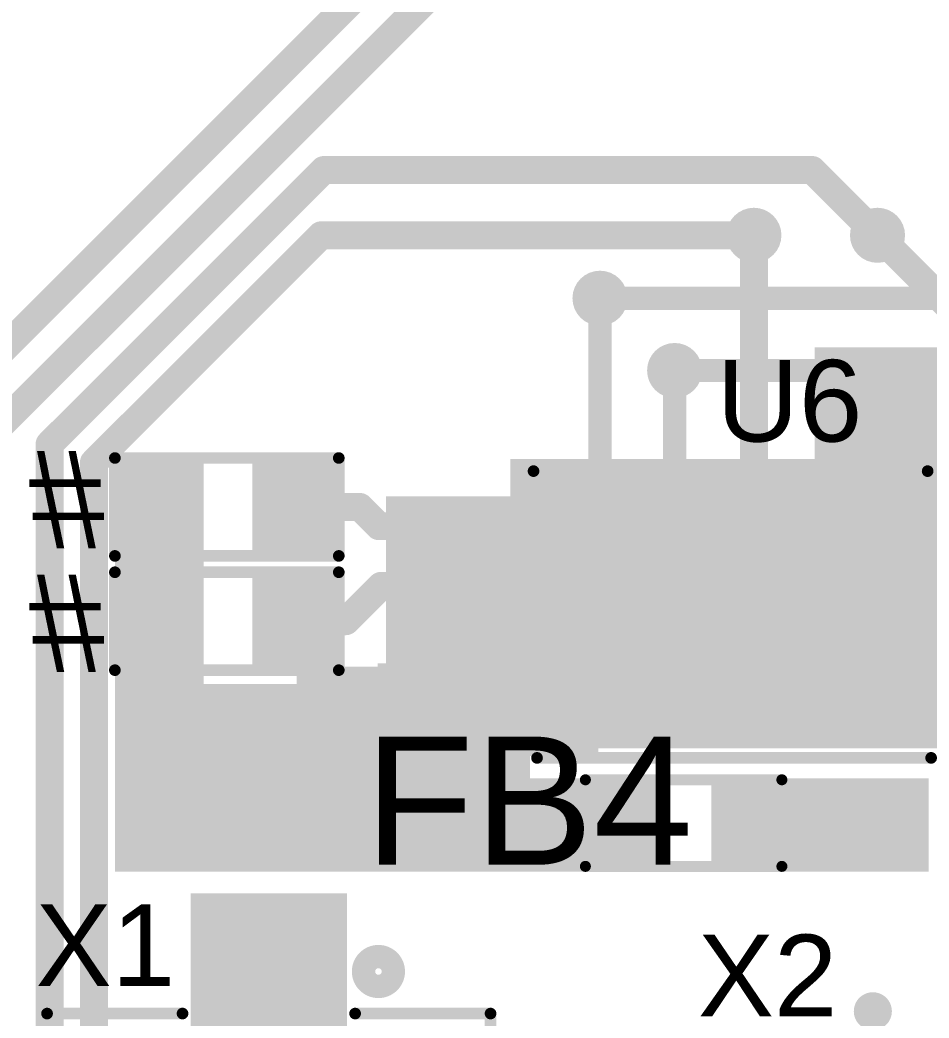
# Model space of a CAD drawing. Header units: millimetres. Extents: x -1.41 to 1.31, y -1.41 to 1.41.
# Drawn here: x -0.8147 to -0.4249, y 0.0277 to 0.4558 of the extents above; entities that cross this region are included whole.
import ezdxf

# ---------------------------------------------------------------- set-up
doc = ezdxf.new("R2010")
doc.units = ezdxf.units.MM
doc.header["$MEASUREMENT"] = 0
for name, color, linetype in [('BottomLayer', 5, 'Continuous'), ('BottomPaste', 16, 'Continuous'), ('BottomSolder', 6, 'Continuous'), ('Mechanical2', 216, 'Continuous'), ('TopLayer', 1, 'Continuous'), ('TopOverlay', 2, 'Continuous'), ('TopPaste', 8, 'Continuous'), ('TopSolder', 216, 'Continuous'), ('ViaHoleLayer', 16, 'Continuous')]:
    doc.layers.add(name, color=color, linetype=linetype)
doc.styles.add('Arial', font='', dxfattribs={"height": 0.2})
doc.styles.get('Arial').set_extended_font_data('Arial')

# ---------------------------------------------------------------- blocks, each defined once
blk = doc.blocks.new('ECS__327_7_34B_C_TR_22')
at = {"layer": 'TopLayer'}
for points in [[(-0.07087, 0.0374), (-0.02756, 0.0374), (-0.02756, -0.0374), (-0.07087, -0.0374)], [(0.02756, 0.0374), (0.07087, 0.0374), (0.07087, -0.0374), (0.02756, -0.0374)]]:
    blk.add_hatch(color=1, dxfattribs=at).paths.add_polyline_path(points)
at = {"layer": 'TopPaste'}
for points in [[(-0.07087, 0.0374), (-0.02756, 0.0374), (-0.02756, -0.0374), (-0.07087, -0.0374)], [(0.02756, 0.0374), (0.07087, 0.0374), (0.07087, -0.0374), (0.02756, -0.0374)]]:
    blk.add_hatch(color=8, dxfattribs=at).paths.add_polyline_path(points)
at = {"layer": 'TopSolder'}
for points in [[(-0.07487, 0.0414), (-0.02356, 0.0414), (-0.02356, -0.0414), (-0.07487, -0.0414)], [(0.02356, 0.0414), (0.07487, 0.0414), (0.07487, -0.0414), (0.02356, -0.0414)]]:
    blk.add_hatch(color=216, dxfattribs=at).paths.add_polyline_path(points)
at = {"layer": 'TopOverlay', "const_width": 0.00787}
for points in [[(-0.026, 0.043), (-0.076, 0.043)], [(-0.076, -0.043), (-0.076, 0.043)], [(0.076, 0.043), (0.026, 0.043)], [(0.076, -0.043), (0.076, 0.043)], [(-0.026, -0.043), (-0.076, -0.043)], [(0.076, -0.043), (0.026, -0.043)]]:
    blk.add_lwpolyline(points, dxfattribs=at)
at = {"layer": 'TopOverlay'}
for points, const_width in [([(-0.07797, 0.043, 1), (-0.07403, 0.043, 1)], 0.00394), ([(-0.07797, 0.043, 1), (-0.07403, 0.043, 1)], 0.00394), ([(-0.02797, 0.043, 1), (-0.02403, 0.043, 1)], 0.00394), ([(0.02403, 0.043, 1), (0.02797, 0.043, 1)], 0.00394), ([(0.07403, 0.043, 1), (0.07797, 0.043, 1)], 0.00394), ([(0.07403, 0.043, 1), (0.07797, 0.043, 1)], 0.00394), ([(-0.08584, 0.013, 1), (-0.09216, 0.013, 1)], 0.01), ([(-0.09466, 0.013, 1), (-0.08966, 0.013, 1)], 0.005), ([(-0.08834, 0.013, 1), (-0.08334, 0.013, 1)], 0.005), ([(-0.07797, -0.043, 1), (-0.07403, -0.043, 1)], 0.00394), ([(-0.07797, -0.043, 1), (-0.07403, -0.043, 1)], 0.00394), ([(-0.02797, -0.043, 1), (-0.02403, -0.043, 1)], 0.00394), ([(0.02403, -0.043, 1), (0.02797, -0.043, 1)], 0.00394), ([(0.07403, -0.043, 1), (0.07797, -0.043, 1)], 0.00394), ([(0.07403, -0.043, 1), (0.07797, -0.043, 1)], 0.00394)]:
    blk.add_lwpolyline(points, format="xyb", close=True, dxfattribs=dict(at, const_width=const_width))
blk = doc.blocks.new('HCM4920000000ABJT_23')
at = {"layer": 'TopLayer'}
blk.add_hatch(color=1, dxfattribs=at).paths.add_polyline_path([(-0.27459, 0.02852), (-0.05806, 0.02852), (-0.05806, -0.03053), (-0.27459, -0.03053)])
at = {"layer": 'TopPaste'}
blk.add_hatch(color=8, dxfattribs=at).paths.add_polyline_path([(-0.27459, 0.02852), (-0.05806, 0.02852), (-0.05806, -0.03053), (-0.27459, -0.03053)])
at = {"layer": 'TopSolder'}
blk.add_hatch(color=216, dxfattribs=at).paths.add_polyline_path([(-0.27859, 0.03252), (-0.05406, 0.03252), (-0.05406, -0.03453), (-0.27859, -0.03453)])
at = {"layer": 'TopOverlay', "const_width": 0.005}
for points in [[(-0.22696, 0.036), (-0.22696, 0.09408)], [(0.22892, 0.09408), (-0.22696, 0.09408)], [(-0.22696, -0.09609), (-0.22696, -0.038)], [(0.22892, -0.09609), (-0.22696, -0.09609)]]:
    blk.add_lwpolyline(points, dxfattribs=at)
at = {"layer": 'TopOverlay'}
for points, const_width in [([(-0.22821, 0.09408, 1), (-0.22571, 0.09408, 1)], 0.0025), ([(-0.22821, 0.09408, 1), (-0.22571, 0.09408, 1)], 0.0025), ([(-0.2386, 0.046, 1), (-0.2514, 0.046, 1)], 0.01), ([(-0.2539, 0.046, 1), (-0.2489, 0.046, 1)], 0.005), ([(-0.2411, 0.046, 1), (-0.2361, 0.046, 1)], 0.005), ([(-0.22821, 0.036, 1), (-0.22571, 0.036, 1)], 0.0025), ([(-0.22821, -0.038, 1), (-0.22571, -0.038, 1)], 0.0025), ([(-0.22821, -0.09609, 1), (-0.22571, -0.09609, 1)], 0.0025), ([(-0.22821, -0.09609, 1), (-0.22571, -0.09609, 1)], 0.0025)]:
    blk.add_lwpolyline(points, format="xyb", close=True, dxfattribs=dict(at, const_width=const_width))
blk = doc.blocks.new('MPZ1608S121ATDH5_59')
at = {"layer": 'TopLayer'}
for points in [[(-0.03937, 0.01575), (-0.01575, 0.01575), (-0.01575, -0.01575), (-0.03937, -0.01575)], [(0.01575, 0.01575), (0.03937, 0.01575), (0.03937, -0.01575), (0.01575, -0.01575)]]:
    blk.add_hatch(color=1, dxfattribs=at).paths.add_polyline_path(points)
at = {"layer": 'TopPaste'}
for points in [[(-0.03937, 0.01575), (-0.01575, 0.01575), (-0.01575, -0.01575), (-0.03937, -0.01575)], [(0.01575, 0.01575), (0.03937, 0.01575), (0.03937, -0.01575), (0.01575, -0.01575)]]:
    blk.add_hatch(color=8, dxfattribs=at).paths.add_polyline_path(points)
at = {"layer": 'TopSolder'}
for points in [[(-0.04337, 0.01975), (-0.01175, 0.01975), (-0.01175, -0.01975), (-0.04337, -0.01975)], [(0.01175, 0.01975), (0.04337, 0.01975), (0.04337, -0.01975), (0.01175, -0.01975)]]:
    blk.add_hatch(color=216, dxfattribs=at).paths.add_polyline_path(points)
at = {"layer": 'TopOverlay', "const_width": 0.00472}
for points in [[(-0.042, 0.01869), (-0.042, -0.01844)], [(0.04226, 0.01869), (-0.042, 0.01869)], [(0.04226, 0.01869), (0.04226, -0.01844)], [(0.04226, -0.01844), (-0.042, -0.01844)]]:
    blk.add_lwpolyline(points, dxfattribs=at)
at = {"layer": 'TopOverlay', "const_width": 0.00236}
for points in [[(-0.04318, 0.01869, 1), (-0.04082, 0.01869, 1)], [(-0.04318, 0.01869, 1), (-0.04082, 0.01869, 1)], [(0.04108, 0.01869, 1), (0.04344, 0.01869, 1)], [(0.04108, 0.01869, 1), (0.04344, 0.01869, 1)], [(-0.04318, -0.01844, 1), (-0.04082, -0.01844, 1)], [(-0.04318, -0.01844, 1), (-0.04082, -0.01844, 1)], [(0.04108, -0.01844, 1), (0.04344, -0.01844, 1)], [(0.04108, -0.01844, 1), (0.04344, -0.01844, 1)]]:
    blk.add_lwpolyline(points, format="xyb", close=True, dxfattribs=at)
blk = doc.blocks.new('8_TSSOP_77')
at = {"layer": 'TopLayer'}
for points in [[(-0.14469, 0.04724), (-0.0876, 0.04724), (-0.0876, 0.02953), (-0.14469, 0.02953)], [(0.0876, 0.04724), (0.14469, 0.04724), (0.14469, 0.02953), (0.0876, 0.02953)], [(-0.14469, 0.02165), (-0.0876, 0.02165), (-0.0876, 0.00394), (-0.14469, 0.00394)], [(0.0876, 0.02165), (0.14469, 0.02165), (0.14469, 0.00394), (0.0876, 0.00394)], [(-0.14469, -0.00394), (-0.0876, -0.00394), (-0.0876, -0.02165), (-0.14469, -0.02165)], [(0.0876, -0.00394), (0.14469, -0.00394), (0.14469, -0.02165), (0.0876, -0.02165)], [(-0.14469, -0.02953), (-0.0876, -0.02953), (-0.0876, -0.04724), (-0.14469, -0.04724)], [(0.0876, -0.02953), (0.14469, -0.02953), (0.14469, -0.04724), (0.0876, -0.04724)]]:
    blk.add_hatch(color=1, dxfattribs=at).paths.add_polyline_path(points)
at = {"layer": 'TopPaste'}
for points in [[(-0.14469, 0.04724), (-0.0876, 0.04724), (-0.0876, 0.02953), (-0.14469, 0.02953)], [(0.0876, 0.04724), (0.14469, 0.04724), (0.14469, 0.02953), (0.0876, 0.02953)], [(-0.14469, 0.02165), (-0.0876, 0.02165), (-0.0876, 0.00394), (-0.14469, 0.00394)], [(0.0876, 0.02165), (0.14469, 0.02165), (0.14469, 0.00394), (0.0876, 0.00394)], [(-0.14469, -0.00394), (-0.0876, -0.00394), (-0.0876, -0.02165), (-0.14469, -0.02165)], [(0.0876, -0.00394), (0.14469, -0.00394), (0.14469, -0.02165), (0.0876, -0.02165)], [(-0.14469, -0.02953), (-0.0876, -0.02953), (-0.0876, -0.04724), (-0.14469, -0.04724)], [(0.0876, -0.02953), (0.14469, -0.02953), (0.14469, -0.04724), (0.0876, -0.04724)]]:
    blk.add_hatch(color=8, dxfattribs=at).paths.add_polyline_path(points)
at = {"layer": 'TopSolder'}
for points in [[(-0.14869, 0.05124), (-0.0836, 0.05124), (-0.0836, 0.02553), (-0.14869, 0.02553)], [(0.0836, 0.05124), (0.14869, 0.05124), (0.14869, 0.02553), (0.0836, 0.02553)], [(-0.14869, 0.02565), (-0.0836, 0.02565), (-0.0836, -0.00006), (-0.14869, -0.00006)], [(0.0836, 0.02565), (0.14869, 0.02565), (0.14869, -0.00006), (0.0836, -0.00006)], [(-0.14869, 0.00006), (-0.0836, 0.00006), (-0.0836, -0.02565), (-0.14869, -0.02565)], [(0.0836, 0.00006), (0.14869, 0.00006), (0.14869, -0.02565), (0.0836, -0.02565)], [(-0.14869, -0.02553), (-0.0836, -0.02553), (-0.0836, -0.05124), (-0.14869, -0.05124)], [(0.0836, -0.02553), (0.14869, -0.02553), (0.14869, -0.05124), (0.0836, -0.05124)]]:
    blk.add_hatch(color=216, dxfattribs=at).paths.add_polyline_path(points)
at = {"layer": 'TopOverlay'}
for points, const_width in [([(-0.10979, 0.06537, 1), (-0.12421, 0.06537, 1)], 0.01), ([(-0.12671, 0.06537, 1), (-0.12171, 0.06537, 1)], 0.005), ([(-0.11229, 0.06537, 1), (-0.10729, 0.06537, 1)], 0.005), ([(-0.08625, 0.061, 1), (-0.08375, 0.061, 1)], 0.0025), ([(0.08275, 0.061, 1), (0.08525, 0.061, 1)], 0.0025), ([(-0.08475, -0.062, 1), (-0.08225, -0.062, 1)], 0.0025), ([(0.08425, -0.062, 1), (0.08675, -0.062, 1)], 0.0025)]:
    blk.add_lwpolyline(points, format="xyb", close=True, dxfattribs=dict(at, const_width=const_width))
at = {"layer": 'TopOverlay', "const_width": 0.005}
for points in [[(0.084, 0.061), (-0.085, 0.061)], [(0.0855, -0.062), (-0.0835, -0.062)]]:
    blk.add_lwpolyline(points, dxfattribs=at)
blk = doc.blocks.new('R__0603_79')
at = {"layer": 'TopLayer'}
for points in [[(-0.015, 0.0175), (-0.015, -0.0175), (-0.045, -0.0175), (-0.045, 0.0175)], [(0.045, 0.0175), (0.045, -0.0175), (0.015, -0.0175), (0.015, 0.0175)]]:
    blk.add_hatch(color=1, dxfattribs=at).paths.add_polyline_path(points)
at = {"layer": 'TopPaste'}
for points in [[(-0.015, 0.0175), (-0.015, -0.0175), (-0.045, -0.0175), (-0.045, 0.0175)], [(0.045, 0.0175), (0.045, -0.0175), (0.015, -0.0175), (0.015, 0.0175)]]:
    blk.add_hatch(color=8, dxfattribs=at).paths.add_polyline_path(points)
at = {"layer": 'TopSolder'}
for points in [[(-0.011, 0.0215), (-0.011, -0.0215), (-0.049, -0.0215), (-0.049, 0.0215)], [(0.049, 0.0215), (0.049, -0.0215), (0.011, -0.0215), (0.011, 0.0215)]]:
    blk.add_hatch(color=216, dxfattribs=at).paths.add_polyline_path(points)
at = {"layer": 'TopOverlay', "const_width": 0.005}
for points in [[(0.048, 0.021), (-0.048, 0.021)], [(-0.048, 0.021), (-0.048, -0.021)], [(0.048, 0.021), (0.048, -0.021)], [(0.048, -0.021), (-0.048, -0.021)]]:
    blk.add_lwpolyline(points, dxfattribs=at)
at = {"layer": 'TopOverlay', "const_width": 0.0025}
for points in [[(-0.04925, 0.021, 1), (-0.04675, 0.021, 1)], [(-0.04925, 0.021, 1), (-0.04675, 0.021, 1)], [(0.04675, 0.021, 1), (0.04925, 0.021, 1)], [(0.04675, 0.021, 1), (0.04925, 0.021, 1)], [(-0.04925, -0.021, 1), (-0.04675, -0.021, 1)], [(-0.04925, -0.021, 1), (-0.04675, -0.021, 1)], [(0.04675, -0.021, 1), (0.04925, -0.021, 1)], [(0.04675, -0.021, 1), (0.04925, -0.021, 1)]]:
    blk.add_lwpolyline(points, format="xyb", close=True, dxfattribs=at)
blk = doc.blocks.new('R__0603_83')
at = {"layer": 'TopLayer'}
for points in [[(-0.015, 0.0175), (-0.015, -0.0175), (-0.045, -0.0175), (-0.045, 0.0175)], [(0.045, 0.0175), (0.045, -0.0175), (0.015, -0.0175), (0.015, 0.0175)]]:
    blk.add_hatch(color=1, dxfattribs=at).paths.add_polyline_path(points)
at = {"layer": 'TopPaste'}
for points in [[(-0.015, 0.0175), (-0.015, -0.0175), (-0.045, -0.0175), (-0.045, 0.0175)], [(0.045, 0.0175), (0.045, -0.0175), (0.015, -0.0175), (0.015, 0.0175)]]:
    blk.add_hatch(color=8, dxfattribs=at).paths.add_polyline_path(points)
at = {"layer": 'TopSolder'}
for points in [[(-0.011, 0.0215), (-0.011, -0.0215), (-0.049, -0.0215), (-0.049, 0.0215)], [(0.049, 0.0215), (0.049, -0.0215), (0.011, -0.0215), (0.011, 0.0215)]]:
    blk.add_hatch(color=216, dxfattribs=at).paths.add_polyline_path(points)
at = {"layer": 'TopOverlay', "const_width": 0.005}
for points in [[(0.048, 0.021), (-0.048, 0.021)], [(-0.048, 0.021), (-0.048, -0.021)], [(0.048, 0.021), (0.048, -0.021)], [(0.048, -0.021), (-0.048, -0.021)]]:
    blk.add_lwpolyline(points, dxfattribs=at)
at = {"layer": 'TopOverlay', "const_width": 0.0025}
for points in [[(-0.04925, 0.021, 1), (-0.04675, 0.021, 1)], [(-0.04925, 0.021, 1), (-0.04675, 0.021, 1)], [(0.04675, 0.021, 1), (0.04925, 0.021, 1)], [(0.04675, 0.021, 1), (0.04925, 0.021, 1)], [(-0.04925, -0.021, 1), (-0.04675, -0.021, 1)], [(-0.04925, -0.021, 1), (-0.04675, -0.021, 1)], [(0.04675, -0.021, 1), (0.04925, -0.021, 1)], [(0.04675, -0.021, 1), (0.04925, -0.021, 1)]]:
    blk.add_lwpolyline(points, format="xyb", close=True, dxfattribs=at)
blk = doc.blocks.new('C__0603_B_87')
at = {"layer": 'BottomLayer'}
for points in [[(-0.045, -0.0175), (-0.045, 0.0175), (-0.015, 0.0175), (-0.015, -0.0175)], [(0.015, -0.0175), (0.015, 0.0175), (0.045, 0.0175), (0.045, -0.0175)]]:
    blk.add_hatch(color=5, dxfattribs=at).paths.add_polyline_path(points)
at = {"layer": 'BottomPaste'}
for points in [[(-0.045, -0.0175), (-0.045, 0.0175), (-0.015, 0.0175), (-0.015, -0.0175)], [(0.015, -0.0175), (0.015, 0.0175), (0.045, 0.0175), (0.045, -0.0175)]]:
    blk.add_hatch(color=16, dxfattribs=at).paths.add_polyline_path(points)
at = {"layer": 'BottomSolder'}
for points in [[(-0.04736, -0.01986), (-0.04736, 0.01986), (-0.01264, 0.01986), (-0.01264, -0.01986)], [(0.01264, -0.01986), (0.01264, 0.01986), (0.04736, 0.01986), (0.04736, -0.01986)]]:
    blk.add_hatch(color=6, dxfattribs=at).paths.add_polyline_path(points)

msp = doc.modelspace()

# ---------------------------------------------------------------- hatches: boundary and pattern name
at = {"layer": 'BottomLayer'}
h = msp.add_hatch(color=5, dxfattribs=at)
edge = h.paths.add_edge_path()
edge.add_arc((-0.5, 0.36347), 0.01181, 0, 360)
h = msp.add_hatch(color=5, dxfattribs=at)
edge = h.paths.add_edge_path()
edge.add_arc((-0.447, 0.36347), 0.01181, 0, 360)
h = msp.add_hatch(color=5, dxfattribs=at)
edge = h.paths.add_edge_path()
edge.add_arc((-0.566, 0.33647), 0.01181, 0, 360)
h = msp.add_hatch(color=5, dxfattribs=at)
edge = h.paths.add_edge_path()
edge.add_arc((-0.534, 0.30547), 0.01181, 0, 360)
for points in [[(-0.308, 0.26747), (-0.60445, 0.26747), (-0.60445, 0.14347), (-0.308, 0.14347)], [(-0.625, 0.17847), (-0.696, 0.17847), (-0.696, 0.09147), (-0.625, 0.09147)]]:
    msp.add_hatch(color=5, dxfattribs=at).paths.add_polyline_path(points)
h = msp.add_hatch(color=5, dxfattribs=at)
edge = h.paths.add_edge_path()
edge.add_arc((-0.444, 0.24094), 0.01181, 0, 360)
h = msp.add_hatch(color=5, dxfattribs=at)
edge = h.paths.add_edge_path()
edge.add_arc((-0.444, 0.20144), 0.01181, 0, 360)
h = msp.add_hatch(color=5, dxfattribs=at)
edge = h.paths.add_edge_path()
edge.add_arc((-0.55, 0.15994), 0.01181, 0, 360)
h = msp.add_hatch(color=5, dxfattribs=at)
edge = h.paths.add_edge_path()
edge.add_arc((-0.444, 0.15994), 0.01181, 0, 360)
h = msp.add_hatch(color=5, dxfattribs=at)
edge = h.paths.add_edge_path()
edge.add_arc((-0.7535, 0.14872), 0.01181, 0, 360)
h = msp.add_hatch(color=5, dxfattribs=at)
edge = h.paths.add_edge_path()
edge.add_arc((-0.6785, 0.14872), 0.01181, 0, 360)
h = msp.add_hatch(color=5, dxfattribs=at)
edge = h.paths.add_edge_path()
edge.add_arc((-0.6785, 0.11047), 0.01181, 0, 360)
h = msp.add_hatch(color=5, dxfattribs=at)
edge = h.paths.add_edge_path()
edge.add_arc((-0.64025, 0.11047), 0.01181, 0, 360)
h = msp.add_hatch(color=5, dxfattribs=at)
edge = h.paths.add_edge_path()
edge.add_arc((-0.472, 0.11047), 0.01181, 0, 360)
h = msp.add_hatch(color=5, dxfattribs=at)
edge = h.paths.add_edge_path()
edge.add_arc((-0.44122, 0.11047), 0.01181, 0, 360)
at = {"layer": 'TopLayer'}
h = msp.add_hatch(color=1, dxfattribs=at)
edge = h.paths.add_edge_path()
edge.add_arc((-0.5, 0.36347), 0.01181, 0, 360)
h = msp.add_hatch(color=1, dxfattribs=at)
edge = h.paths.add_edge_path()
edge.add_arc((-0.447, 0.36347), 0.01181, 0, 360)
h = msp.add_hatch(color=1, dxfattribs=at)
edge = h.paths.add_edge_path()
edge.add_arc((-0.566, 0.33647), 0.01181, 0, 360)
h = msp.add_hatch(color=1, dxfattribs=at)
edge = h.paths.add_edge_path()
edge.add_arc((-0.534, 0.30547), 0.01181, 0, 360)
for points in [[(-0.32274, 0.31547), (-0.474, 0.31547), (-0.474, 0.14594), (-0.32274, 0.14594)], [(-0.215, 0.27147), (-0.215, 0.31547), (-0.466, 0.31547), (-0.466, 0.27147)], [(-0.736, 0.26547), (-0.774, 0.26547), (-0.774, 0.16094), (-0.736, 0.16094)], [(-0.596, 0.17094), (-0.774, 0.17094), (-0.774, 0.09047), (-0.596, 0.09047)], [(-0.605, 0.09047), (-0.543, 0.09047), (-0.543, 0.13047), (-0.605, 0.13047)], [(-0.425, 0.13047), (-0.517, 0.13047), (-0.517, 0.09047), (-0.425, 0.09047)]]:
    msp.add_hatch(color=1, dxfattribs=at).paths.add_polyline_path(points)
h = msp.add_hatch(color=1, dxfattribs=at)
edge = h.paths.add_edge_path()
edge.add_arc((-0.444, 0.24094), 0.01181, 0, 360)
h = msp.add_hatch(color=1, dxfattribs=at)
edge = h.paths.add_edge_path()
edge.add_arc((-0.444, 0.20144), 0.01181, 0, 360)
h = msp.add_hatch(color=1, dxfattribs=at)
edge = h.paths.add_edge_path()
edge.add_arc((-0.55, 0.15994), 0.01181, 0, 360)
h = msp.add_hatch(color=1, dxfattribs=at)
edge = h.paths.add_edge_path()
edge.add_arc((-0.444, 0.15994), 0.01181, 0, 360)
h = msp.add_hatch(color=1, dxfattribs=at)
edge = h.paths.add_edge_path()
edge.add_arc((-0.7535, 0.14872), 0.01181, 0, 360)
h = msp.add_hatch(color=1, dxfattribs=at)
edge = h.paths.add_edge_path()
edge.add_arc((-0.6785, 0.14872), 0.01181, 0, 360)
h = msp.add_hatch(color=1, dxfattribs=at)
edge = h.paths.add_edge_path()
edge.add_arc((-0.6785, 0.11047), 0.01181, 0, 360)
h = msp.add_hatch(color=1, dxfattribs=at)
edge = h.paths.add_edge_path()
edge.add_arc((-0.64025, 0.11047), 0.01181, 0, 360)
h = msp.add_hatch(color=1, dxfattribs=at)
edge = h.paths.add_edge_path()
edge.add_arc((-0.472, 0.11047), 0.01181, 0, 360)
h = msp.add_hatch(color=1, dxfattribs=at)
edge = h.paths.add_edge_path()
edge.add_arc((-0.44122, 0.11047), 0.01181, 0, 360)
at = {"layer": 'ViaHoleLayer'}
h = msp.add_hatch(color=16, dxfattribs=at)
edge = h.paths.add_edge_path()
edge.add_arc((-0.5, 0.36347), 0.00591, 0, 360)
h = msp.add_hatch(color=16, dxfattribs=at)
edge = h.paths.add_edge_path()
edge.add_arc((-0.447, 0.36347), 0.00591, 0, 360)
h = msp.add_hatch(color=16, dxfattribs=at)
edge = h.paths.add_edge_path()
edge.add_arc((-0.566, 0.33647), 0.00591, 0, 360)
h = msp.add_hatch(color=16, dxfattribs=at)
edge = h.paths.add_edge_path()
edge.add_arc((-0.534, 0.30547), 0.00591, 0, 360)
h = msp.add_hatch(color=16, dxfattribs=at)
edge = h.paths.add_edge_path()
edge.add_arc((-0.444, 0.24094), 0.00591, 0, 360)
h = msp.add_hatch(color=16, dxfattribs=at)
edge = h.paths.add_edge_path()
edge.add_arc((-0.444, 0.20144), 0.00591, 0, 360)
h = msp.add_hatch(color=16, dxfattribs=at)
edge = h.paths.add_edge_path()
edge.add_arc((-0.55, 0.15994), 0.00591, 0, 360)
h = msp.add_hatch(color=16, dxfattribs=at)
edge = h.paths.add_edge_path()
edge.add_arc((-0.444, 0.15994), 0.00591, 0, 360)
h = msp.add_hatch(color=16, dxfattribs=at)
edge = h.paths.add_edge_path()
edge.add_arc((-0.7535, 0.14872), 0.00591, 0, 360)
h = msp.add_hatch(color=16, dxfattribs=at)
edge = h.paths.add_edge_path()
edge.add_arc((-0.6785, 0.14872), 0.00591, 0, 360)
h = msp.add_hatch(color=16, dxfattribs=at)
edge = h.paths.add_edge_path()
edge.add_arc((-0.6785, 0.11047), 0.00591, 0, 360)
h = msp.add_hatch(color=16, dxfattribs=at)
edge = h.paths.add_edge_path()
edge.add_arc((-0.64025, 0.11047), 0.00591, 0, 360)
h = msp.add_hatch(color=16, dxfattribs=at)
edge = h.paths.add_edge_path()
edge.add_arc((-0.472, 0.11047), 0.00591, 0, 360)
h = msp.add_hatch(color=16, dxfattribs=at)
edge = h.paths.add_edge_path()
edge.add_arc((-0.44122, 0.11047), 0.00591, 0, 360)

# ---------------------------------------------------------------- linework, layer by layer
at = {"layer": 'BottomLayer'}
for points, const_width in [([(-1.03547, 0.101), (-0.595, 0.54147)], 0.012), ([(-1.104, 0.001), (-0.60253, 0.50247)], 0.012), ([(-0.802, 0.27387), (-0.6844, 0.39147)], 0.012), ([(-0.6844, 0.39147), (-0.475, 0.39147)], 0.012), ([(-0.475, 0.39147), (-0.447, 0.36347)], 0.012), ([(-0.783, 0.266), (-0.68553, 0.36347)], 0.012), ([(-0.68553, 0.36347), (-0.5, 0.36347)], 0.012), ([(-0.566, 0.33647), (-0.226, 0.33647)], 0.01), ([(-0.534, 0.30547), (-0.22862, 0.30547)], 0.01), ([(-0.802, 0.25747), (-0.802, 0.27387)], 0.012), ([(-0.783, -0.03813), (-0.783, 0.266)], 0.012), ([(-0.802, -0.046), (-0.802, 0.25747)], 0.012), ([(-0.644, 0.15994), (-0.644, 0.16394)], 0.025), ([(-0.644, 0.13094), (-0.644, 0.15994)], 0.025), ([(-0.584, 0.15994), (-0.543, 0.15994)], 0.025), ([(-0.646, 0.12894), (-0.644, 0.13094)], 0.025)]:
    msp.add_lwpolyline(points, dxfattribs=dict(at, const_width=const_width))
for points, const_width in [([(-0.6874, 0.39147, 1), (-0.6814, 0.39147, 1)], 0.006), ([(-0.6874, 0.39147, 1), (-0.6814, 0.39147, 1)], 0.006), ([(-0.478, 0.39147, 1), (-0.472, 0.39147, 1)], 0.006), ([(-0.478, 0.39147, 1), (-0.472, 0.39147, 1)], 0.006), ([(-0.68853, 0.36347, 1), (-0.68253, 0.36347, 1)], 0.006), ([(-0.68853, 0.36347, 1), (-0.68253, 0.36347, 1)], 0.006), ([(-0.503, 0.36347, 1), (-0.497, 0.36347, 1)], 0.006), ([(-0.45, 0.36347, 1), (-0.444, 0.36347, 1)], 0.006), ([(-0.5685, 0.33647, 1), (-0.5635, 0.33647, 1)], 0.005), ([(-0.5365, 0.30547, 1), (-0.5315, 0.30547, 1)], 0.005), ([(-0.805, 0.27387, 1), (-0.799, 0.27387, 1)], 0.006), ([(-0.805, 0.27387, 1), (-0.799, 0.27387, 1)], 0.006), ([(-0.786, 0.266, 1), (-0.78, 0.266, 1)], 0.006), ([(-0.786, 0.266, 1), (-0.78, 0.266, 1)], 0.006), ([(-0.805, 0.25747, 1), (-0.799, 0.25747, 1)], 0.006), ([(-0.805, 0.25747, 1), (-0.799, 0.25747, 1)], 0.006), ([(-0.65025, 0.16394, 1), (-0.63775, 0.16394, 1)], 0.0125), ([(-0.65025, 0.15994, 1), (-0.63775, 0.15994, 1)], 0.0125), ([(-0.65025, 0.15994, 1), (-0.63775, 0.15994, 1)], 0.0125), ([(-0.59025, 0.15994, 1), (-0.57775, 0.15994, 1)], 0.0125), ([(-0.54925, 0.15994, 1), (-0.53675, 0.15994, 1)], 0.0125), ([(-0.65225, 0.12894, 1), (-0.63975, 0.12894, 1)], 0.0125), ([(-0.65025, 0.13094, 1), (-0.63775, 0.13094, 1)], 0.0125), ([(-0.65025, 0.13094, 1), (-0.63775, 0.13094, 1)], 0.0125)]:
    msp.add_lwpolyline(points, format="xyb", close=True, dxfattribs=dict(at, const_width=const_width))
at = {"layer": 'Mechanical2', "const_width": 0.015}
msp.add_lwpolyline([(1.30453, -0.50159, -5.376897), (1.30384, 0.50339)], format="xyb", dxfattribs=at)
at = {"layer": 'TopLayer'}
for points, const_width in [([(-0.5, 0.22847), (-0.5, 0.36347)], 0.012), ([(-0.447, 0.36347), (-0.414, 0.33047)], 0.012), ([(-0.566, 0.25647), (-0.566, 0.33647)], 0.01), ([(-0.534, 0.24347), (-0.534, 0.30547)], 0.01), ([(-0.755, 0.25044), (-0.7535, 0.25194)], 0.025), ([(-0.755, 0.24694), (-0.755, 0.25044)], 0.025), ([(-0.58377, 0.2387), (-0.566, 0.25647)], 0.01), ([(-0.756, 0.19794), (-0.756, 0.24694)], 0.025), ([(-0.696, 0.24694), (-0.669, 0.24694)], 0.012), ([(-0.669, 0.24694), (-0.66076, 0.2387)], 0.012), ([(-0.445, 0.23994), (-0.444, 0.24094)], 0.025), ([(-0.444, 0.20144), (-0.444, 0.24094)], 0.025), ([(-0.56436, 0.21311), (-0.534, 0.24347)], 0.01), ([(-0.445, 0.16194), (-0.445, 0.23994)], 0.025), ([(-0.66076, 0.2387), (-0.62514, 0.2387)], 0.012), ([(-0.62514, 0.2387), (-0.58377, 0.2387)], 0.01), ([(-0.54095, 0.18752), (-0.5, 0.22847)], 0.012), ([(-0.675, 0.19794), (-0.65983, 0.21311)], 0.012), ([(-0.65983, 0.21311), (-0.62514, 0.21311)], 0.012), ([(-0.62514, 0.21311), (-0.56436, 0.21311)], 0.01), ([(-0.756, 0.15911), (-0.756, 0.19794)], 0.025), ([(-0.444, 0.19394), (-0.444, 0.20144)], 0.025), ([(-0.696, 0.19794), (-0.675, 0.19794)], 0.012), ([(-0.62514, 0.18752), (-0.54095, 0.18752)], 0.012), ([(-0.55, 0.15994), (-0.44847, 0.15994)], 0.025)]:
    msp.add_lwpolyline(points, dxfattribs=dict(at, const_width=const_width))
for points, const_width in [([(-0.503, 0.36347, 1), (-0.497, 0.36347, 1)], 0.006), ([(-0.45, 0.36347, 1), (-0.444, 0.36347, 1)], 0.006), ([(-0.5685, 0.33647, 1), (-0.5635, 0.33647, 1)], 0.005), ([(-0.5365, 0.30547, 1), (-0.5315, 0.30547, 1)], 0.005), ([(-0.76125, 0.25044, 1), (-0.74875, 0.25044, 1)], 0.0125), ([(-0.76125, 0.25044, 1), (-0.74875, 0.25044, 1)], 0.0125), ([(-0.75975, 0.25194, 1), (-0.74725, 0.25194, 1)], 0.0125), ([(-0.5685, 0.25647, 1), (-0.5635, 0.25647, 1)], 0.005), ([(-0.5685, 0.25647, 1), (-0.5635, 0.25647, 1)], 0.005), ([(-0.76225, 0.24694, 1), (-0.74975, 0.24694, 1)], 0.0125), ([(-0.76125, 0.24694, 1), (-0.74875, 0.24694, 1)], 0.0125), ([(-0.699, 0.24694, 1), (-0.693, 0.24694, 1)], 0.006), ([(-0.672, 0.24694, 1), (-0.666, 0.24694, 1)], 0.006), ([(-0.672, 0.24694, 1), (-0.666, 0.24694, 1)], 0.006), ([(-0.45025, 0.24094, 1), (-0.43775, 0.24094, 1)], 0.0125), ([(-0.45025, 0.24094, 1), (-0.43775, 0.24094, 1)], 0.0125), ([(-0.5365, 0.24347, 1), (-0.5315, 0.24347, 1)], 0.005), ([(-0.5365, 0.24347, 1), (-0.5315, 0.24347, 1)], 0.005), ([(-0.45125, 0.23994, 1), (-0.43875, 0.23994, 1)], 0.0125), ([(-0.45125, 0.23994, 1), (-0.43875, 0.23994, 1)], 0.0125), ([(-0.66376, 0.2387, 1), (-0.65776, 0.2387, 1)], 0.006), ([(-0.66376, 0.2387, 1), (-0.65776, 0.2387, 1)], 0.006), ([(-0.62814, 0.2387, 1), (-0.62214, 0.2387, 1)], 0.006), ([(-0.62764, 0.2387, 1), (-0.62264, 0.2387, 1)], 0.005), ([(-0.58627, 0.2387, 1), (-0.58127, 0.2387, 1)], 0.005), ([(-0.58627, 0.2387, 1), (-0.58127, 0.2387, 1)], 0.005), ([(-0.503, 0.22847, 1), (-0.497, 0.22847, 1)], 0.006), ([(-0.503, 0.22847, 1), (-0.497, 0.22847, 1)], 0.006), ([(-0.66283, 0.21311, 1), (-0.65683, 0.21311, 1)], 0.006), ([(-0.66283, 0.21311, 1), (-0.65683, 0.21311, 1)], 0.006), ([(-0.62814, 0.21311, 1), (-0.62214, 0.21311, 1)], 0.006), ([(-0.62764, 0.21311, 1), (-0.62264, 0.21311, 1)], 0.005), ([(-0.56686, 0.21311, 1), (-0.56186, 0.21311, 1)], 0.005), ([(-0.56686, 0.21311, 1), (-0.56186, 0.21311, 1)], 0.005), ([(-0.76225, 0.19794, 1), (-0.74975, 0.19794, 1)], 0.0125), ([(-0.76225, 0.19794, 1), (-0.74975, 0.19794, 1)], 0.0125), ([(-0.45025, 0.20144, 1), (-0.43775, 0.20144, 1)], 0.0125), ([(-0.45025, 0.20144, 1), (-0.43775, 0.20144, 1)], 0.0125), ([(-0.45025, 0.19394, 1), (-0.43775, 0.19394, 1)], 0.0125), ([(-0.699, 0.19794, 1), (-0.693, 0.19794, 1)], 0.006), ([(-0.678, 0.19794, 1), (-0.672, 0.19794, 1)], 0.006), ([(-0.678, 0.19794, 1), (-0.672, 0.19794, 1)], 0.006), ([(-0.62814, 0.18752, 1), (-0.62214, 0.18752, 1)], 0.006), ([(-0.54395, 0.18752, 1), (-0.53795, 0.18752, 1)], 0.006), ([(-0.54395, 0.18752, 1), (-0.53795, 0.18752, 1)], 0.006), ([(-0.76225, 0.15911, 1), (-0.74975, 0.15911, 1)], 0.0125), ([(-0.76225, 0.15911, 1), (-0.74975, 0.15911, 1)], 0.0125), ([(-0.55625, 0.15994, 1), (-0.54375, 0.15994, 1)], 0.0125), ([(-0.45472, 0.15994, 1), (-0.44222, 0.15994, 1)], 0.0125), ([(-0.45125, 0.16194, 1), (-0.43875, 0.16194, 1)], 0.0125), ([(-0.75975, 0.15307, 1), (-0.74725, 0.15307, 1)], 0.0125)]:
    msp.add_lwpolyline(points, format="xyb", close=True, dxfattribs=dict(at, const_width=const_width))
at = {"layer": 'TopLayer', "const_width": 0.025}
msp.add_lwpolyline([(-0.7535, 0.15307, -0.198912), (-0.756, 0.15911)], format="xyb", dxfattribs=at)

# ---------------------------------------------------------------- block references
for name, p, rotation in [('R__0603_83', (-0.726, 0.24694), 180), ('8_TSSOP_77', (-0.509, 0.20031), 180), ('R__0603_79', (-0.726, 0.19794), 180), ('MPZ1608S121ATDH5_59', (-0.53, 0.11147), 180), ('HCM4920000000ABJT_23', (-0.707, -0.19732), 270), ('ECS__327_7_34B_C_TR_22', (-0.462, -0.05837), 270)]:
    msp.add_blockref(name, p, dxfattribs=dict(rotation=rotation))
msp.add_blockref('C__0603_B_87', (-0.614, 0.15994))

# ---------------------------------------------------------------- texts
at = {"layer": 'TopOverlay', "style": 'Arial'}
for s, height, p in [('U6', 0.035, (-0.516, 0.275)), ('FB4', 0.055, (-0.667, 0.09347)), ('X1', 0.035, (-0.808, 0.04147)), ('X2', 0.035, (-0.524, 0.02847))]:
    msp.add_text(s, height=height, dxfattribs=at).set_placement(p)
at = {"layer": 'TopOverlay', "style": 'Arial', "text_generation_flag": 2}
for p in [(-0.811, 0.27094), (-0.811, 0.21794)]:
    msp.add_text('#', height=0.042, rotation=180, dxfattribs=at).set_placement(p)

doc.saveas('drawing.dxf')
